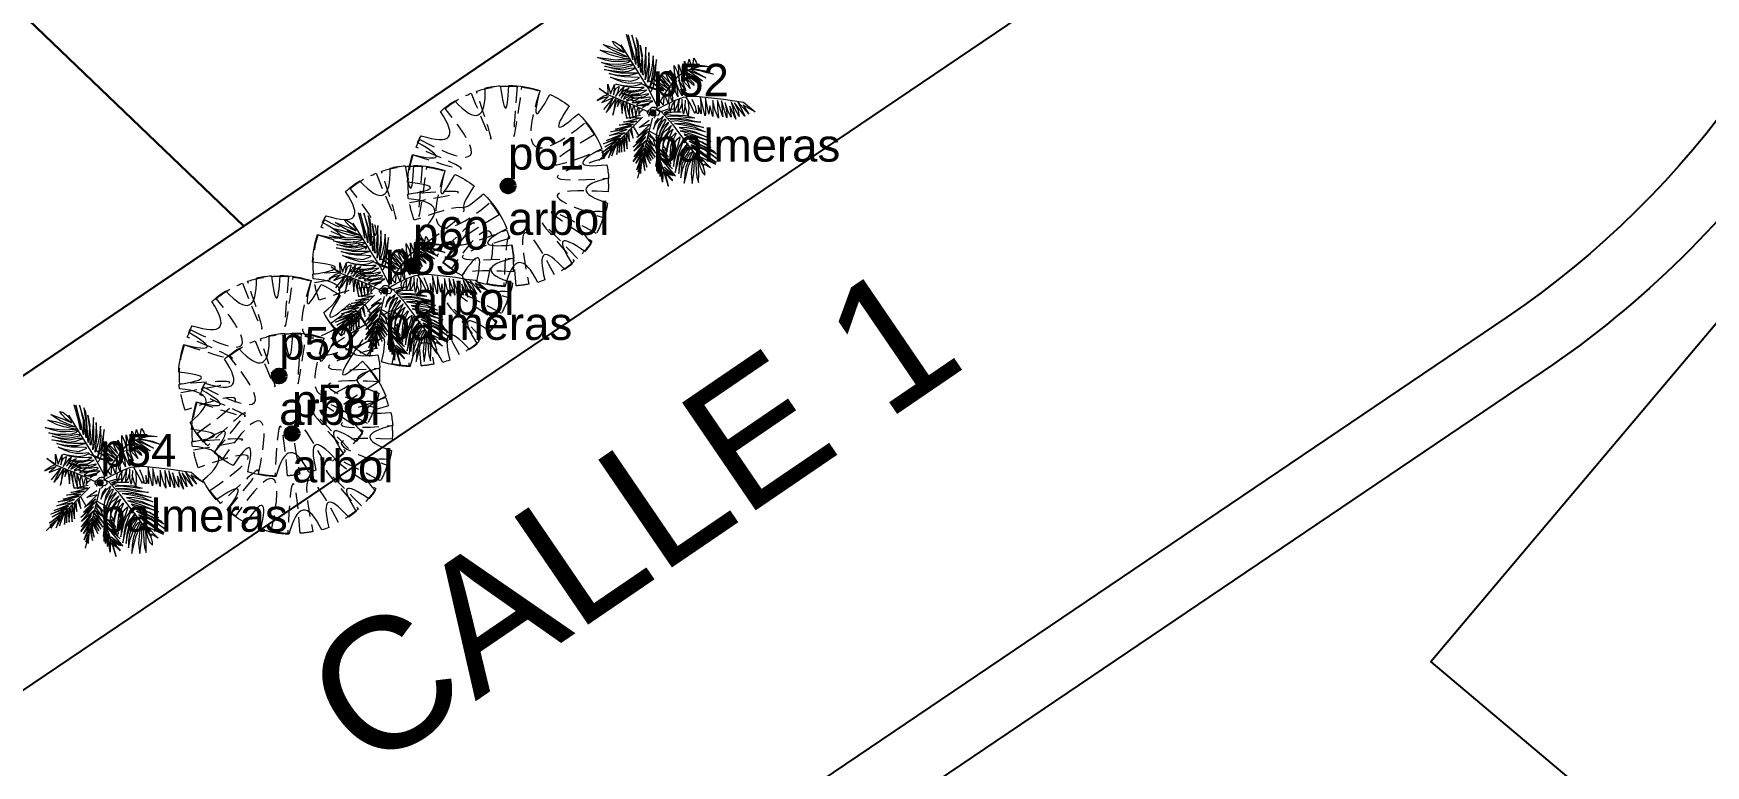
# Model space of a CAD drawing. Header units: metres. Extents: x 859577 to 860336, y 1645916 to 1646650.
# Drawn here: x 859921.91 to 859947.53, y 1645974.45 to 1645985.67 of the extents above; entities that cross this region are included whole.
import ezdxf

# ---------------------------------------------------------------- set-up
doc = ezdxf.new("R2010")
doc.units = ezdxf.units.M
doc.linetypes.add('DASHED', pattern=[0.75, 0.5, -0.25])
doc.layers.add('A-CALZADA', color=252, linetype='Continuous')
doc.layers.add('C-PROP-LINE', color=230, linetype='Continuous')
for name, color, linetype, lineweight in [('A-VIA', 30, 'Continuous', 30), ('arbol', 174, 'Continuous', 100), ('HATCH', 253, 'Continuous', 0), ('palmeras', 174, 'Continuous', 100), ('VEGETATION', 7, 'Continuous', 0), ('VIEW THIC 0.0', 7, 'Continuous', 0)]:
    doc.layers.add(name, color=color, linetype=linetype, lineweight=lineweight)
doc.styles.add('ARIAL', font='arial.ttf')
doc.styles.get("Standard").update_dxf_attribs({"font": 'arial.ttf'})

# ---------------------------------------------------------------- blocks, each defined once
blk = doc.blocks.new('06092026_CAMPO')
at = {"layer": 'arbol'}
for p in [(859929.183, 1645983.335, 42.853), (859927.727, 1645982.108, 42.708), (859925.677, 1645980.423, 40.3), (859925.874, 1645979.541, 38.773)]:
    blk.add_point(p, dxfattribs=at)
at = {"layer": 'palmeras'}
for p in [(859931.401, 1645984.458, 38.319), (859927.295, 1645981.726, 38.239), (859922.937, 1645978.785, 38.138)]:
    blk.add_point(p, dxfattribs=at)
at = {"layer": 'arbol'}
for s, p in [('p61', (859929.183, 1645983.585)), ('arbol', (859929.183, 1645982.585)), ('p60', (859927.727, 1645982.358)), ('arbol', (859927.727, 1645981.358)), ('p59', (859925.677, 1645980.673)), ('p58', (859925.874, 1645979.791)), ('arbol', (859925.677, 1645979.673)), ('arbol', (859925.874, 1645978.791))]:
    blk.add_text(s, height=0.5, dxfattribs=at).set_placement(p)
at = {"layer": 'palmeras'}
for s, p in [('p52', (859931.401, 1645984.708)), ('palmeras', (859931.401, 1645983.708)), ('p53', (859927.295, 1645981.976)), ('palmeras', (859927.295, 1645980.976)), ('p54', (859922.937, 1645979.035)), ('palmeras', (859922.937, 1645978.035))]:
    blk.add_text(s, height=0.5, dxfattribs=at).set_placement(p)
blk = doc.blocks.new('v8')
at = {"layer": 'VEGETATION', "extrusion": (-5.08599e-09, -1.37735e-08, 1)}
for p, q in [((18816.62, 35232.39, 0), (18816.584, 35232.522, 0)), ((18816.651, 35232.327, 0), (18816.598, 35232.519, 0)), ((18816.598, 35232.519, 0), (18816.624, 35232.412, 0)), ((18816.672, 35232.385, 0), (18816.63, 35232.518, 0)), ((18816.63, 35232.518, 0), (18816.662, 35232.386, 0)), ((18816.434, 35232.352, 0), (18816.359, 35232.39, 0)), ((18816.359, 35232.39, 0), (18816.425, 35232.377, 0)), ((18816.426, 35232.409, 0), (18816.385, 35232.438, 0)), ((18816.385, 35232.438, 0), (18816.455, 35232.413, 0)), ((18816.425, 35232.377, 0), (18816.49, 35232.359, 0)), ((18816.469, 35232.385, 0), (18816.426, 35232.409, 0)), ((18816.455, 35232.413, 0), (18816.507, 35232.392, 0)), ((18816.478, 35232.438, 0), (18816.463, 35232.465, 0)), ((18816.463, 35232.465, 0), (18816.487, 35232.457, 0)), ((18816.54, 35232.354, 0), (18816.469, 35232.385, 0)), ((18816.514, 35232.402, 0), (18816.478, 35232.438, 0)), ((18816.487, 35232.457, 0), (18816.531, 35232.425, 0)), ((18816.507, 35232.392, 0), (18816.562, 35232.368, 0)), ((18816.562, 35232.368, 0), (18816.514, 35232.402, 0)), ((18816.531, 35232.425, 0), (18816.567, 35232.374, 0)), ((18816.535, 35232.433, 0), (18816.77, 35232.055)), ((18816.638, 35232.306, 0), (18816.62, 35232.39, 0)), ((18816.624, 35232.412, 0), (18816.638, 35232.306, 0)), ((18816.662, 35232.386, 0), (18816.663, 35232.265, 0)), ((18816.684, 35232.46, 0), (18816.666, 35232.495, 0)), ((18816.666, 35232.495, 0), (18816.687, 35232.358, 0)), ((18816.679, 35232.295, 0), (18816.672, 35232.385, 0)), ((18816.695, 35232.329, 0), (18816.684, 35232.46, 0)), ((18816.724, 35232.289, 0), (18816.701, 35232.431, 0)), ((18816.701, 35232.431, 0), (18816.717, 35232.343, 0)), ((18816.749, 35232.413, 0), (18816.744, 35232.333, 0)), ((18816.752, 35232.263, 0), (18816.749, 35232.413, 0)), ((18816.773, 35232.369, 0), (18816.77, 35232.268, 0)), ((18816.78, 35232.248, 0), (18816.773, 35232.369, 0)), ((18816.405, 35232.304, 0), (18816.336, 35232.327, 0)), ((18816.336, 35232.327, 0), (18816.411, 35232.317, 0)), ((18816.426, 35232.263, 0), (18816.369, 35232.282, 0)), ((18816.369, 35232.282, 0), (18816.441, 35232.271, 0)), ((18816.481, 35232.201, 0), (18816.394, 35232.223, 0)), ((18816.394, 35232.223, 0), (18816.48, 35232.212, 0)), ((18816.477, 35232.228, 0), (18816.398, 35232.252, 0)), ((18816.398, 35232.252, 0), (18816.467, 35232.238, 0)), ((18816.469, 35232.29, 0), (18816.405, 35232.304, 0)), ((18816.411, 35232.317, 0), (18816.488, 35232.307, 0)), ((18816.482, 35232.249, 0), (18816.426, 35232.263, 0)), ((18816.495, 35232.334, 0), (18816.434, 35232.352, 0)), ((18816.441, 35232.271, 0), (18816.515, 35232.27, 0)), ((18816.467, 35232.238, 0), (18816.527, 35232.235, 0)), ((18816.514, 35232.291, 0), (18816.469, 35232.29, 0)), ((18816.545, 35232.219, 0), (18816.477, 35232.228, 0)), ((18816.535, 35232.253, 0), (18816.482, 35232.249, 0)), ((18816.488, 35232.307, 0), (18816.547, 35232.311, 0)), ((18816.49, 35232.359, 0), (18816.547, 35232.339, 0)), ((18816.563, 35232.318, 0), (18816.495, 35232.334, 0)), ((18816.567, 35232.293, 0), (18816.514, 35232.291, 0)), ((18816.515, 35232.27, 0), (18816.564, 35232.274, 0)), ((18816.527, 35232.235, 0), (18816.579, 35232.243, 0)), ((18816.6, 35232.264, 0), (18816.535, 35232.253, 0)), ((18816.59, 35232.332, 0), (18816.54, 35232.354, 0)), ((18816.611, 35232.232, 0), (18816.545, 35232.219, 0)), ((18816.547, 35232.339, 0), (18816.59, 35232.332, 0)), ((18816.547, 35232.311, 0), (18816.605, 35232.314, 0)), ((18816.605, 35232.314, 0), (18816.563, 35232.318, 0)), ((18816.564, 35232.274, 0), (18816.599, 35232.285, 0)), ((18816.618, 35232.3, 0), (18816.567, 35232.293, 0)), ((18816.579, 35232.243, 0), (18816.627, 35232.257, 0)), ((18816.599, 35232.285, 0), (18816.618, 35232.3, 0)), ((18816.599, 35232.21, 0), (18816.637, 35232.224, 0)), ((18816.642, 35232.268, 0), (18816.6, 35232.264, 0)), ((18816.664, 35232.234, 0), (18816.611, 35232.232, 0)), ((18816.627, 35232.257, 0), (18816.642, 35232.268, 0)), ((18816.637, 35232.224, 0), (18816.664, 35232.234, 0)), ((18816.663, 35232.265, 0), (18816.651, 35232.327, 0)), ((18816.686, 35232.238, 0), (18816.679, 35232.295, 0)), ((18816.687, 35232.358, 0), (18816.686, 35232.238, 0)), ((18816.702, 35232.23, 0), (18816.695, 35232.329, 0)), ((18816.705, 35232.198, 0), (18816.702, 35232.23, 0)), ((18816.707, 35232.239, 0), (18816.705, 35232.198, 0)), ((18816.717, 35232.343, 0), (18816.707, 35232.239, 0)), ((18816.721, 35232.185, 0), (18816.724, 35232.289, 0)), ((18816.737, 35232.253, 0), (18816.728, 35232.176, 0)), ((18816.744, 35232.333, 0), (18816.737, 35232.253, 0)), ((18816.747, 35232.178, 0), (18816.752, 35232.263, 0)), ((18816.77, 35232.268, 0), (18816.758, 35232.192, 0)), ((18816.767, 35232.153, 0), (18816.78, 35232.248, 0)), ((18816.802, 35232.257, 0), (18816.785, 35232.177, 0)), ((18816.8, 35232.141, 0), (18816.816, 35232.241, 0)), ((18816.81, 35232.339, 0), (18816.802, 35232.257, 0)), ((18816.816, 35232.241, 0), (18816.81, 35232.339, 0)), ((18816.825, 35232.231, 0), (18816.812, 35232.148, 0)), ((18816.84, 35232.31, 0), (18816.825, 35232.231, 0)), ((18816.828, 35232.17, 0), (18816.84, 35232.31, 0)), ((18816.992, 35232.203, 0), (18816.991, 35232.259, 0)), ((18816.991, 35232.259, 0), (18817.015, 35232.206, 0)), ((18817.03, 35232.204, 0), (18817.028, 35232.265, 0)), ((18817.028, 35232.265, 0), (18817.049, 35232.203, 0)), ((18817.068, 35232.143, 0), (18817.072, 35232.226, 0)), ((18817.072, 35232.226, 0), (18817.078, 35232.295, 0)), ((18817.078, 35232.295, 0), (18817.087, 35232.275, 0)), ((18817.083, 35232.211, 0), (18817.16, 35232.239, 0)), ((18817.087, 35232.275, 0), (18817.089, 35232.207, 0)), ((18817.1, 35232.183, 0), (18817.102, 35232.243, 0)), ((18817.102, 35232.243, 0), (18817.117, 35232.311, 0)), ((18817.117, 35232.311, 0), (18817.143, 35232.224, 0)), ((18817.223, 35232.209, 0), (18817.129, 35232.226, 0)), ((18817.129, 35232.226, 0), (18817.261, 35232.151, 0)), ((18817.143, 35232.224, 0), (18817.145, 35232.24, 0)), ((18817.145, 35232.24, 0), (18817.154, 35232.293, 0)), ((18817.154, 35232.293, 0), (18817.159, 35232.319, 0)), ((18817.154, 35232.231, 0), (18817.252, 35232.211, 0)), ((18817.159, 35232.319, 0), (18817.178, 35232.287, 0)), ((18817.16, 35232.239, 0), (18817.211, 35232.25, 0)), ((18817.178, 35232.287, 0), (18817.19, 35232.262, 0)), ((18817.19, 35232.262, 0), (18817.292, 35232.25, 0)), ((18817.211, 35232.25, 0), (18817.258, 35232.252, 0)), ((18817.258, 35232.252, 0), (18817.292, 35232.25, 0)), ((18816.427, 35232.014, 0), (18816.424, 35232.098)), ((18816.424, 35232.098), (18816.448, 35232.015, 0)), ((18816.507, 35232.168), (18816.436, 35232.19)), ((18816.436, 35232.19), (18816.496, 35232.179)), ((18816.503, 35232.132), (18816.447, 35232.158)), ((18816.447, 35232.158), (18816.494, 35232.145)), ((18816.448, 35232.015, 0), (18816.482, 35232.096)), ((18816.482, 35232.096), (18816.471, 35232.007, 0)), ((18816.48, 35232.212, 0), (18816.543, 35232.203, 0)), ((18816.531, 35232.192, 0), (18816.481, 35232.201, 0)), ((18816.545, 35232.083), (18816.493, 35232.099)), ((18816.493, 35232.099), (18816.558, 35232.087)), ((18816.494, 35232.145), (18816.55, 35232.132)), ((18816.496, 35232.179), (18816.56, 35232.172, 0)), ((18816.548, 35232.116), (18816.503, 35232.132)), ((18816.562, 35232.16, 0), (18816.507, 35232.168)), ((18816.58, 35232.191, 0), (18816.531, 35232.192, 0)), ((18816.543, 35232.203, 0), (18816.599, 35232.21, 0)), ((18816.597, 35232.074), (18816.545, 35232.083)), ((18816.599, 35232.104), (18816.548, 35232.116)), ((18816.55, 35232.132), (18816.62, 35232.123)), ((18816.558, 35232.087), (18816.628, 35232.08)), ((18816.56, 35232.172, 0), (18816.611, 35232.174, 0)), ((18816.619, 35232.159, 0), (18816.562, 35232.16, 0)), ((18816.638, 35232.191, 0), (18816.58, 35232.191, 0)), ((18816.658, 35232.106), (18816.599, 35232.104)), ((18816.611, 35232.174, 0), (18816.677, 35232.191, 0)), ((18816.682, 35232.155, 0), (18816.619, 35232.159, 0)), ((18816.62, 35232.123), (18816.668, 35232.139, 0)), ((18816.628, 35232.08), (18816.673, 35232.089)), ((18816.677, 35232.191, 0), (18816.638, 35232.191, 0)), ((18816.708, 35232.11, 0), (18816.658, 35232.106)), ((18816.668, 35232.139, 0), (18816.693, 35232.151, 0)), ((18816.673, 35232.089), (18816.713, 35232.105, 0)), ((18816.693, 35232.151, 0), (18816.682, 35232.155, 0)), ((18816.713, 35232.105, 0), (18816.708, 35232.11, 0)), ((18816.778, 35232.067), (18816.711, 35232.102)), ((18816.711, 35232.102), (18816.762, 35232.085)), ((18816.728, 35232.176, 0), (18816.721, 35232.185, 0)), ((18816.758, 35232.192, 0), (18816.744, 35232.135, 0)), ((18816.744, 35232.135, 0), (18816.747, 35232.178, 0)), ((18816.762, 35232.085), (18816.807, 35232.066)), ((18816.785, 35232.177, 0), (18816.765, 35232.116, 0)), ((18816.765, 35232.116, 0), (18816.767, 35232.153, 0)), ((18816.899, 35232.04, 0), (18816.775, 35232.127, 0)), ((18816.775, 35232.127, 0), (18816.918, 35232.046, 0)), ((18816.812, 35232.148, 0), (18816.783, 35232.068)), ((18816.783, 35232.068), (18816.8, 35232.141, 0)), ((18816.793, 35232.035), (18816.814, 35232.079, 0)), ((18816.918, 35232.046, 0), (18816.806, 35232.149, 0)), ((18816.806, 35232.149, 0), (18816.94, 35232.06, 0)), ((18816.814, 35232.079, 0), (18816.828, 35232.17, 0)), ((18816.94, 35232.06, 0), (18816.834, 35232.18, 0)), ((18816.834, 35232.18, 0), (18816.959, 35232.068, 0)), ((18816.885, 35232.16, 0), (18816.883, 35232.18, 0)), ((18816.883, 35232.18, 0), (18816.958, 35232.104, 0)), ((18816.959, 35232.068, 0), (18816.885, 35232.16, 0)), ((18816.905, 35232.008), (18816.968, 35232.097, 0)), ((18816.933, 35232.152, 0), (18816.916, 35232.203, 0)), ((18816.916, 35232.203, 0), (18816.973, 35232.129, 0)), ((18816.958, 35232.104, 0), (18816.933, 35232.152, 0)), ((18816.983, 35232.121, 0), (18816.956, 35232.218, 0)), ((18816.956, 35232.218, 0), (18817.01, 35232.119, 0)), ((18816.968, 35232.097, 0), (18817.022, 35232.164, 0)), ((18816.976, 35232.111, 0), (18816.97, 35232.107, 0)), ((18816.97, 35232.107, 0), (18816.974, 35232.024, 0)), ((18816.973, 35232.129, 0), (18816.983, 35232.121, 0)), ((18816.995, 35232.049, 0), (18816.976, 35232.111, 0)), ((18817.01, 35232.119, 0), (18816.992, 35232.203, 0)), ((18817.03, 35232.049, 0), (18817.001, 35232.124, 0)), ((18817.001, 35232.124, 0), (18817.015, 35232.05, 0)), ((18817.015, 35232.206, 0), (18817.036, 35232.129, 0)), ((18817.022, 35232.164, 0), (18817.083, 35232.211, 0)), ((18817.089, 35232.043, 0), (18817.026, 35232.136, 0)), ((18817.026, 35232.136, 0), (18817.052, 35232.055, 0)), ((18817.036, 35232.129, 0), (18817.03, 35232.204, 0)), ((18817.049, 35232.203, 0), (18817.062, 35232.139, 0)), ((18817.064, 35232.13, 0), (18817.053, 35232.137, 0)), ((18817.053, 35232.137, 0), (18817.089, 35232.043, 0)), ((18817.062, 35232.139, 0), (18817.068, 35232.143, 0)), ((18817.128, 35232.062, 0), (18817.064, 35232.13, 0)), ((18817.207, 35232.094, 0), (18817.072, 35232.192, 0)), ((18817.072, 35232.192, 0), (18817.154, 35232.108, 0)), ((18817.158, 35232.088, 0), (18817.076, 35232.157, 0)), ((18817.076, 35232.157, 0), (18817.106, 35232.112, 0)), ((18817.089, 35232.207, 0), (18817.095, 35232.174, 0)), ((18817.232, 35232.127, 0), (18817.09, 35232.202, 0)), ((18817.09, 35232.202, 0), (18817.207, 35232.094, 0)), ((18817.095, 35232.174, 0), (18817.1, 35232.183, 0)), ((18817.106, 35232.112, 0), (18817.128, 35232.062, 0)), ((18817.261, 35232.151, 0), (18817.111, 35232.218, 0)), ((18817.111, 35232.218, 0), (18817.232, 35232.127, 0)), ((18817.154, 35232.108, 0), (18817.158, 35232.088, 0)), ((18817.27, 35232.195, 0), (18817.223, 35232.209, 0)), ((18817.252, 35232.211, 0), (18817.322, 35232.183, 0)), ((18817.322, 35232.183, 0), (18817.27, 35232.195, 0)), ((18816.389, 35231.995, 0), (18816.334, 35231.958, 0)), ((18816.334, 35231.958, 0), (18816.379, 35231.978, 0)), ((18816.418, 35232.009, 0), (18816.35, 35232.061, 0)), ((18816.35, 35232.061, 0), (18816.427, 35232.014, 0)), ((18816.43, 35231.993, 0), (18816.372, 35231.942, 0)), ((18816.372, 35231.942, 0), (18816.471, 35231.983, 0)), ((18816.379, 35231.978, 0), (18816.43, 35231.993, 0)), ((18816.471, 35231.983, 0), (18816.388, 35231.881, 0)), ((18816.417, 35232.005, 0), (18816.389, 35231.995, 0)), ((18816.655, 35231.914, 0), (18816.418, 35232.009, 0)), ((18816.473, 35231.989, 0), (18816.429, 35231.894, 0)), ((18816.442, 35231.892, 0), (18816.492, 35231.972, 0)), ((18816.468, 35231.833, 0), (18816.494, 35231.939, 0)), ((18816.471, 35232.007, 0), (18816.483, 35232.044)), ((18816.483, 35232.044), (18816.494, 35232.065)), ((18816.492, 35231.972, 0), (18816.483, 35231.932, 0)), ((18816.49, 35231.993, 0), (18816.515, 35232.026, 0)), ((18816.506, 35232.024, 0), (18816.49, 35231.993, 0)), ((18816.494, 35232.065), (18816.52, 35232.078)), ((18816.494, 35231.939, 0), (18816.515, 35231.968, 0)), ((18816.52, 35232.078), (18816.506, 35232.024, 0)), ((18816.515, 35231.968, 0), (18816.506, 35231.908, 0)), ((18816.506, 35231.908, 0), (18816.531, 35231.965, 0)), ((18816.515, 35232.026, 0), (18816.549, 35232.064)), ((18816.52, 35231.997, 0), (18816.56, 35232.043)), ((18816.543, 35232.036), (18816.52, 35231.997, 0)), ((18816.531, 35231.965, 0), (18816.545, 35231.847, 0)), ((18816.606, 35232.031), (18816.533, 35232.054)), ((18816.533, 35232.054), (18816.6, 35232.041)), ((18816.564, 35232.024), (18816.534, 35231.978, 0)), ((18816.534, 35231.978, 0), (18816.579, 35232.02)), ((18816.562, 35232.077), (18816.543, 35232.036)), ((18816.605, 35232), (18816.547, 35232.019, 0)), ((18816.547, 35232.019, 0), (18816.619, 35232.004)), ((18816.549, 35232.064), (18816.562, 35232.077)), ((18816.551, 35231.934, 0), (18816.556, 35231.955, 0)), ((18816.556, 35231.955, 0), (18816.567, 35231.884, 0)), ((18816.557, 35231.971, 0), (18816.635, 35232.013)), ((18816.568, 35231.989, 0), (18816.557, 35231.971, 0)), ((18816.56, 35232.043), (18816.605, 35232.063)), ((18816.605, 35232.063), (18816.564, 35232.024)), ((18816.645, 35232.041), (18816.568, 35231.989, 0)), ((18816.574, 35231.888, 0), (18816.582, 35231.95, 0)), ((18816.579, 35232.02), (18816.604, 35232.032)), ((18816.582, 35231.95, 0), (18816.593, 35231.881, 0)), ((18816.618, 35231.988, 0), (18816.584, 35231.96, 0)), ((18816.584, 35231.96, 0), (18816.597, 35231.959, 0)), ((18816.652, 35232.068), (18816.597, 35232.074)), ((18816.597, 35231.959, 0), (18816.649, 35231.979, 0)), ((18816.6, 35232.041), (18816.656, 35232.043)), ((18816.604, 35232.032), (18816.645, 35232.041)), ((18816.666, 35231.996), (18816.605, 35232)), ((18816.651, 35232.029), (18816.606, 35232.031)), ((18816.713, 35231.977), (18816.611, 35231.985, 0)), ((18816.611, 35231.985, 0), (18816.682, 35231.979)), ((18816.661, 35231.952, 0), (18816.617, 35231.964, 0)), ((18816.617, 35231.964, 0), (18816.667, 35231.954, 0)), ((18816.688, 35232.018), (18816.618, 35231.988, 0)), ((18816.619, 35232.004), (18816.682, 35232.006)), ((18816.643, 35231.952, 0), (18816.631, 35231.942, 0)), ((18816.631, 35231.942, 0), (18816.646, 35231.941, 0)), ((18816.635, 35232.013), (18816.688, 35232.018)), ((18816.713, 35231.99), (18816.643, 35231.952, 0)), ((18816.646, 35231.941, 0), (18816.673, 35231.943, 0)), ((18816.649, 35231.979, 0), (18816.713, 35231.99)), ((18816.705, 35232.041), (18816.651, 35232.029)), ((18816.706, 35232.07), (18816.652, 35232.068)), ((18816.656, 35232.043), (18816.7, 35232.052)), ((18816.717, 35231.945, 0), (18816.661, 35231.952, 0)), ((18816.718, 35232.003), (18816.666, 35231.996)), ((18816.667, 35231.954, 0), (18816.712, 35231.957, 0)), ((18816.699, 35231.941, 0), (18816.67, 35231.921, 0)), ((18816.673, 35231.943, 0), (18816.757, 35231.967)), ((18816.682, 35232.006), (18816.725, 35232.031)), ((18816.682, 35231.979), (18816.73, 35231.99)), ((18816.757, 35231.967), (18816.699, 35231.941, 0)), ((18816.7, 35232.052), (18816.734, 35232.071)), ((18816.756, 35232.048), (18816.705, 35232.041)), ((18816.734, 35232.071), (18816.706, 35232.07)), ((18816.706, 35231.921, 0), (18816.783, 35231.939)), ((18816.712, 35231.957, 0), (18816.769, 35231.966)), ((18816.777, 35231.986), (18816.713, 35231.977)), ((18816.779, 35231.954), (18816.717, 35231.945, 0)), ((18816.767, 35232.015), (18816.718, 35232.003)), ((18816.783, 35231.939), (18816.72, 35231.896, 0)), ((18816.725, 35232.031), (18816.756, 35232.048)), ((18816.73, 35231.99), (18816.775, 35232.012)), ((18816.763, 35231.931, 0), (18816.807, 35231.954)), ((18816.775, 35232.012), (18816.767, 35232.015)), ((18816.769, 35231.966), (18816.787, 35231.977)), ((18816.77, 35232.055), (18816.838, 35231.926)), ((18816.789, 35231.983), (18816.777, 35231.986)), ((18816.874, 35232.038), (18816.778, 35232.067)), ((18816.807, 35231.954), (18816.779, 35231.954)), ((18816.787, 35231.977), (18816.789, 35231.983)), ((18816.807, 35232.066), (18816.899, 35232.04, 0)), ((18816.839, 35231.894, 0), (18816.905, 35232.008)), ((18816.897, 35231.922), (18816.875, 35231.953)), ((18816.9, 35231.95), (18816.897, 35231.922)), ((18816.904, 35232.003), (18816.9, 35231.95)), ((18816.938, 35231.935), (18816.904, 35232.019)), ((18816.904, 35232.019), (18816.904, 35232.003)), ((18816.905, 35231.917), (18816.994, 35231.959)), ((18816.947, 35232.004), (18816.938, 35231.935)), ((18816.946, 35232.074, 0), (18816.943, 35232.064, 0)), ((18816.943, 35232.064, 0), (18816.947, 35232.004)), ((18816.956, 35232.041, 0), (18816.946, 35232.074, 0)), ((18816.965, 35231.974), (18816.956, 35232.041, 0)), ((18816.976, 35231.955), (18816.965, 35231.974)), ((18816.995, 35231.953), (18816.973, 35231.925)), ((18816.974, 35232.024, 0), (18816.976, 35231.955)), ((18816.992, 35231.919), (18816.995, 35231.953)), ((18816.994, 35231.959), (18817.069, 35231.987, 0)), ((18817.022, 35231.99, 0), (18816.995, 35232.049, 0)), ((18817.015, 35232.05, 0), (18817.022, 35231.99, 0)), ((18817.03, 35231.97), (18817.018, 35231.925)), ((18817.028, 35231.903), (18817.035, 35231.97)), ((18817.059, 35231.999, 0), (18817.03, 35232.049, 0)), ((18817.035, 35231.97), (18817.03, 35231.97)), ((18817.052, 35232.055, 0), (18817.059, 35231.999, 0)), ((18817.061, 35231.894), (18817.059, 35231.971)), ((18817.069, 35231.987, 0), (18817.105, 35231.992, 0)), ((18817.083, 35231.961), (18817.081, 35231.906)), ((18817.129, 35231.926), (18817.093, 35231.986, 0)), ((18817.105, 35231.992, 0), (18817.178, 35231.997, 0)), ((18817.107, 35231.96, 0), (18817.115, 35231.895)), ((18817.171, 35231.904), (18817.144, 35231.966, 0)), ((18817.178, 35231.997, 0), (18817.411, 35231.971, 0)), ((18817.254, 35231.829), (18817.216, 35231.984, 0)), ((18817.216, 35231.984, 0), (18817.22, 35231.845)), ((18817.287, 35231.843), (18817.257, 35231.978, 0)), ((18817.257, 35231.978, 0), (18817.257, 35231.846)), ((18817.341, 35231.873, 0), (18817.319, 35231.959, 0)), ((18817.319, 35231.959, 0), (18817.319, 35231.823)), ((18817.405, 35231.819), (18817.359, 35231.959, 0)), ((18817.359, 35231.959, 0), (18817.361, 35231.899, 0)), ((18817.441, 35231.811), (18817.393, 35231.956, 0)), ((18817.393, 35231.956, 0), (18817.4, 35231.876, 0)), ((18817.411, 35231.971, 0), (18817.504, 35231.956, 0)), ((18817.451, 35231.865, 0), (18817.425, 35231.939, 0)), ((18817.425, 35231.939, 0), (18817.44, 35231.851, 0)), ((18817.546, 35231.821, 0), (18817.477, 35231.948, 0)), ((18817.477, 35231.948, 0), (18817.517, 35231.8)), ((18817.504, 35231.956, 0), (18817.582, 35231.945, 0)), ((18817.594, 35231.826, 0), (18817.506, 35231.939, 0)), ((18817.506, 35231.939, 0), (18817.536, 35231.874, 0)), ((18817.628, 35231.842, 0), (18817.534, 35231.947, 0)), ((18817.534, 35231.947, 0), (18817.594, 35231.826, 0)), ((18817.582, 35231.945, 0), (18817.683, 35231.861, 0)), ((18816.346, 35231.445, 0), (18816.719, 35231.817, 0)), ((18816.429, 35231.894, 0), (18816.411, 35231.857, 0)), ((18816.411, 35231.857, 0), (18816.442, 35231.892, 0)), ((18816.483, 35231.932, 0), (18816.47, 35231.842, 0)), ((18816.545, 35231.847, 0), (18816.551, 35231.934, 0)), ((18816.557, 35231.773, 0), (18816.702, 35231.81, 0)), ((18816.567, 35231.884, 0), (18816.583, 35231.815, 0)), ((18816.583, 35231.815, 0), (18816.574, 35231.888, 0)), ((18816.581, 35231.808, 0), (18816.704, 35231.834, 0)), ((18816.702, 35231.81, 0), (18816.581, 35231.808, 0)), ((18816.593, 35231.881, 0), (18816.615, 35231.803, 0)), ((18816.61, 35231.862, 0), (18816.611, 35231.929, 0)), ((18816.615, 35231.803, 0), (18816.61, 35231.862, 0)), ((18816.611, 35231.929, 0), (18816.626, 35231.869, 0)), ((18816.626, 35231.869, 0), (18816.639, 35231.814, 0)), ((18816.635, 35231.875, 0), (18816.645, 35231.917, 0)), ((18816.639, 35231.814, 0), (18816.635, 35231.875, 0)), ((18816.645, 35231.917, 0), (18816.654, 35231.881, 0)), ((18816.654, 35231.881, 0), (18816.663, 35231.817, 0)), ((18816.779, 35231.856, 0), (18816.655, 35231.914, 0)), ((18816.663, 35231.817, 0), (18816.672, 35231.864, 0)), ((18816.67, 35231.921, 0), (18816.686, 35231.916, 0)), ((18816.672, 35231.864, 0), (18816.681, 35231.892, 0)), ((18816.675, 35231.915, 0), (18816.719, 35231.918, 0)), ((18816.732, 35231.909, 0), (18816.675, 35231.915, 0)), ((18816.681, 35231.892, 0), (18816.687, 35231.895, 0)), ((18816.681, 35231.295, 0), (18816.806, 35231.808, 0)), ((18816.686, 35231.916, 0), (18816.706, 35231.921, 0)), ((18816.687, 35231.895, 0), (18816.69, 35231.885, 0)), ((18816.69, 35231.885, 0), (18816.688, 35231.839, 0)), ((18816.688, 35231.839, 0), (18816.703, 35231.865, 0)), ((18816.703, 35231.865, 0), (18816.721, 35231.878, 0)), ((18816.719, 35231.918, 0), (18816.763, 35231.931, 0)), ((18816.777, 35231.922, 0), (18816.732, 35231.909, 0)), ((18816.766, 35231.859, 0), (18816.765, 35231.856, 0)), ((18816.81, 35231.848, 0), (18816.806, 35231.85, 0)), ((18816.824, 35231.897, 0), (18816.82, 35231.897, 0)), ((18816.855, 35231.808, 0), (18816.827, 35231.77, 0)), ((18816.855, 35231.833, 0), (18816.834, 35231.83, 0)), ((18816.839, 35231.894, 0), (18816.839, 35231.894, 0)), ((18816.849, 35231.874, 0), (18816.842, 35231.875, 0)), ((18816.843, 35231.882, 0), (18816.905, 35231.917)), ((18816.843, 35231.882, 0), (18816.848, 35231.881, 0)), ((18816.848, 35231.881, 0), (18816.859, 35231.875, 0)), ((18816.886, 35231.799, 0), (18816.855, 35231.744, 0)), ((18816.859, 35231.875, 0), (18816.881, 35231.863, 0)), ((18816.859, 35231.792, 0), (18816.896, 35231.825, 0)), ((18816.978, 35231.755, 0), (18816.881, 35231.863, 0)), ((18816.885, 35231.868, 0), (18816.933, 35231.884)), ((18816.896, 35231.825, 0), (18816.886, 35231.799, 0)), ((18816.894, 35231.785, 0), (18816.91, 35231.799, 0)), ((18816.953, 35231.875), (18816.904, 35231.853, 0)), ((18816.904, 35231.853, 0), (18816.953, 35231.86, 0)), ((18816.949, 35231.854, 0), (18816.909, 35231.839, 0)), ((18816.909, 35231.839, 0), (18816.962, 35231.835, 0)), ((18816.91, 35231.799, 0), (18816.916, 35231.798, 0)), ((18816.916, 35231.798, 0), (18816.915, 35231.785, 0)), ((18816.933, 35231.884), (18816.989, 35231.888)), ((18816.965, 35231.825, 0), (18816.934, 35231.819, 0)), ((18816.943, 35231.805, 0), (18817.015, 35231.809, 0)), ((18816.948, 35231.905), (18816.953, 35231.936)), ((18816.955, 35231.866, 0), (18816.948, 35231.905)), ((18816.987, 35231.858), (18816.949, 35231.854, 0)), ((18816.989, 35231.888), (18816.953, 35231.875)), ((18816.953, 35231.86, 0), (18817.009, 35231.861)), ((18816.973, 35231.925), (18816.955, 35231.866, 0)), ((18816.97, 35231.799, 0), (18816.955, 35231.794, 0)), ((18816.962, 35231.835, 0), (18817.032, 35231.833, 0)), ((18817.008, 35231.824, 0), (18816.965, 35231.825, 0)), ((18816.989, 35231.799, 0), (18816.97, 35231.799, 0)), ((18817.051, 35231.861), (18816.987, 35231.858)), ((18817.015, 35231.798, 0), (18816.989, 35231.799, 0)), ((18817.018, 35231.925), (18816.992, 35231.866)), ((18816.992, 35231.866), (18816.992, 35231.919)), ((18817.088, 35231.814, 0), (18817.008, 35231.824, 0)), ((18817.009, 35231.861), (18817.051, 35231.861)), ((18817.015, 35231.809, 0), (18817.085, 35231.801, 0)), ((18817.061, 35231.792, 0), (18817.015, 35231.798, 0)), ((18817.024, 35231.859), (18817.028, 35231.903)), ((18817.042, 35231.891), (18817.024, 35231.859)), ((18817.032, 35231.833, 0), (18817.088, 35231.83)), ((18817.055, 35231.929), (18817.042, 35231.891)), ((18817.07, 35231.842), (18817.061, 35231.894)), ((18817.081, 35231.906), (18817.07, 35231.842)), ((18817.095, 35231.871), (18817.081, 35231.919)), ((18817.085, 35231.801, 0), (18817.149, 35231.785, 0)), ((18817.088, 35231.83), (18817.166, 35231.81)), ((18817.143, 35231.807), (18817.088, 35231.814, 0)), ((18817.111, 35231.823), (18817.095, 35231.871)), ((18817.115, 35231.895), (18817.111, 35231.823)), ((18817.168, 35231.848), (18817.129, 35231.926)), ((18817.166, 35231.81), (18817.143, 35231.807)), ((18817.178, 35231.877), (18817.168, 35231.848)), ((18817.186, 35231.848), (18817.171, 35231.904)), ((18817.198, 35231.849), (18817.186, 35231.848)), ((18817.22, 35231.845), (18817.196, 35231.917)), ((18817.196, 35231.917), (18817.198, 35231.849)), ((18817.257, 35231.846), (18817.254, 35231.829)), ((18817.295, 35231.914, 0), (18817.287, 35231.843)), ((18817.319, 35231.823), (18817.295, 35231.914, 0)), ((18817.368, 35231.809), (18817.341, 35231.873, 0)), ((18817.361, 35231.899, 0), (18817.368, 35231.809)), ((18817.4, 35231.876, 0), (18817.405, 35231.819)), ((18817.44, 35231.851, 0), (18817.441, 35231.811)), ((18817.478, 35231.817), (18817.451, 35231.865, 0)), ((18817.517, 35231.8), (18817.466, 35231.911, 0)), ((18817.466, 35231.911, 0), (18817.478, 35231.817)), ((18817.536, 35231.874, 0), (18817.546, 35231.821, 0)), ((18817.683, 35231.861, 0), (18817.58, 35231.92, 0)), ((18817.58, 35231.92, 0), (18817.628, 35231.842, 0)), ((18816.386, 35231.588, 0), (18816.536, 35231.656, 0)), ((18816.413, 35231.618, 0), (18816.573, 35231.683, 0)), ((18816.536, 35231.656, 0), (18816.413, 35231.618, 0)), ((18816.437, 35231.659, 0), (18816.588, 35231.712, 0)), ((18816.573, 35231.683, 0), (18816.437, 35231.659, 0)), ((18816.449, 35231.691, 0), (18816.627, 35231.74, 0)), ((18816.588, 35231.712, 0), (18816.449, 35231.691, 0)), ((18816.49, 35231.715, 0), (18816.642, 35231.757, 0)), ((18816.627, 35231.74, 0), (18816.49, 35231.715, 0)), ((18816.52, 35231.748, 0), (18816.671, 35231.783, 0)), ((18816.642, 35231.757, 0), (18816.52, 35231.748, 0)), ((18816.671, 35231.783, 0), (18816.557, 35231.773, 0)), ((18816.566, 35231.522, 0), (18816.567, 35231.661, 0)), ((18816.567, 35231.661, 0), (18816.588, 35231.547, 0)), ((18816.588, 35231.547, 0), (18816.587, 35231.68, 0)), ((18816.587, 35231.68, 0), (18816.608, 35231.609, 0)), ((18816.602, 35231.702, 0), (18816.613, 35231.712, 0)), ((18816.608, 35231.609, 0), (18816.602, 35231.702, 0)), ((18816.613, 35231.712, 0), (18816.641, 35231.636, 0)), ((18816.626, 35231.725, 0), (18816.639, 35231.737, 0)), ((18816.641, 35231.636, 0), (18816.626, 35231.725, 0)), ((18816.639, 35231.737, 0), (18816.685, 35231.659, 0)), ((18816.641, 35231.559, 0), (18816.768, 35231.693, 0)), ((18816.663, 35231.601, 0), (18816.77, 35231.716, 0)), ((18816.768, 35231.693, 0), (18816.663, 35231.601, 0)), ((18816.672, 35231.644, 0), (18816.782, 35231.753, 0)), ((18816.77, 35231.716, 0), (18816.672, 35231.644, 0)), ((18816.692, 35231.728, 0), (18816.778, 35231.79, 0)), ((18816.782, 35231.753, 0), (18816.692, 35231.728, 0)), ((18816.766, 35231.648, 0), (18816.77, 35231.663, 0)), ((18816.77, 35231.663, 0), (18816.833, 35231.613, 0)), ((18816.774, 35231.68, 0), (18816.779, 35231.697, 0)), ((18816.833, 35231.613, 0), (18816.774, 35231.68, 0)), ((18816.779, 35231.697, 0), (18816.859, 35231.655, 0)), ((18816.827, 35231.77, 0), (18816.813, 35231.715, 0)), ((18816.813, 35231.715, 0), (18816.831, 35231.756, 0)), ((18816.831, 35231.756, 0), (18816.859, 35231.792, 0)), ((18816.838, 35231.644, 0), (18816.846, 35231.694, 0)), ((18816.842, 35231.689, 0), (18816.838, 35231.644, 0)), ((18816.855, 35231.744, 0), (18816.842, 35231.689, 0)), ((18816.846, 35231.694, 0), (18816.865, 35231.735, 0)), ((18816.884, 35231.728, 0), (18816.855, 35231.631, 0)), ((18816.855, 35231.631, 0), (18816.875, 35231.699, 0)), ((18816.865, 35231.735, 0), (18816.894, 35231.785, 0)), ((18816.885, 35231.679, 0), (18816.867, 35231.619, 0)), ((18816.875, 35231.699, 0), (18816.903, 35231.74, 0)), ((18816.876, 35231.631, 0), (18816.9, 35231.689, 0)), ((18816.915, 35231.785, 0), (18816.884, 35231.728, 0)), ((18816.91, 35231.724, 0), (18816.885, 35231.679, 0)), ((18816.911, 35231.653, 0), (18816.896, 35231.61, 0)), ((18816.9, 35231.689, 0), (18816.939, 35231.721, 0)), ((18816.903, 35231.74, 0), (18816.939, 35231.775, 0)), ((18816.903, 35231.601, 0), (18816.925, 35231.652, 0)), ((18816.939, 35231.766, 0), (18816.91, 35231.724, 0)), ((18816.941, 35231.698, 0), (18816.911, 35231.653, 0)), ((18816.925, 35231.652, 0), (18816.95, 35231.69, 0)), ((18816.939, 35231.775, 0), (18816.939, 35231.766, 0)), ((18816.939, 35231.721, 0), (18816.966, 35231.744, 0)), ((18816.966, 35231.744, 0), (18816.941, 35231.698, 0)), ((18816.968, 35231.689, 0), (18816.948, 35231.639, 0)), ((18816.95, 35231.69, 0), (18816.98, 35231.715, 0)), ((18816.95, 35231.613, 0), (18816.974, 35231.651, 0)), ((18816.967, 35231.783, 0), (18817.015, 35231.787, 0)), ((18816.98, 35231.715, 0), (18816.968, 35231.689, 0)), ((18816.974, 35231.651, 0), (18817.004, 35231.683, 0)), ((18817.247, 35231.4, 0), (18816.978, 35231.755, 0)), ((18817.007, 35231.677, 0), (18816.985, 35231.632, 0)), ((18817.079, 35231.76, 0), (18816.994, 35231.762, 0)), ((18816.994, 35231.762, 0), (18817.068, 35231.751, 0)), ((18817.004, 35231.683, 0), (18817.007, 35231.677, 0)), ((18817.015, 35231.787, 0), (18817.106, 35231.768, 0)), ((18817.097, 35231.725, 0), (18817.032, 35231.729, 0)), ((18817.032, 35231.729, 0), (18817.068, 35231.717, 0)), ((18817.101, 35231.694, 0), (18817.042, 35231.701, 0)), ((18817.042, 35231.701, 0), (18817.084, 35231.689, 0)), ((18817.112, 35231.781, 0), (18817.061, 35231.792, 0)), ((18817.068, 35231.751, 0), (18817.167, 35231.732, 0)), ((18817.068, 35231.717, 0), (18817.161, 35231.695, 0)), ((18817.15, 35231.653, 0), (18817.075, 35231.672, 0)), ((18817.075, 35231.672, 0), (18817.082, 35231.662, 0)), ((18817.161, 35231.743, 0), (18817.079, 35231.76, 0)), ((18817.082, 35231.662, 0), (18817.179, 35231.628, 0)), ((18817.084, 35231.689, 0), (18817.165, 35231.664, 0)), ((18817.177, 35231.712, 0), (18817.097, 35231.725, 0)), ((18817.176, 35231.679, 0), (18817.101, 35231.694, 0)), ((18817.106, 35231.768, 0), (18817.241, 35231.729, 0)), ((18817.185, 35231.774, 0), (18817.112, 35231.781, 0)), ((18817.149, 35231.785, 0), (18817.219, 35231.773)), ((18817.228, 35231.631, 0), (18817.15, 35231.653, 0)), ((18817.241, 35231.729, 0), (18817.161, 35231.743, 0)), ((18817.161, 35231.695, 0), (18817.272, 35231.646, 0)), ((18817.165, 35231.664, 0), (18817.304, 35231.608, 0)), ((18817.167, 35231.732, 0), (18817.256, 35231.691, 0)), ((18817.272, 35231.646, 0), (18817.176, 35231.679, 0)), ((18817.256, 35231.691, 0), (18817.177, 35231.712, 0)), ((18817.219, 35231.773), (18817.185, 35231.774, 0)), ((18816.374, 35231.511, 0), (18816.496, 35231.61, 0)), ((18816.462, 35231.57, 0), (18816.374, 35231.511, 0)), ((18816.377, 35231.49, 0), (18816.426, 35231.532, 0)), ((18816.525, 35231.637, 0), (18816.386, 35231.588, 0)), ((18816.386, 35231.467, 0), (18816.462, 35231.567, 0)), ((18816.426, 35231.532, 0), (18816.386, 35231.467, 0)), ((18816.398, 35231.563, 0), (18816.525, 35231.637, 0)), ((18816.496, 35231.61, 0), (18816.398, 35231.563, 0)), ((18816.43, 35231.47, 0), (18816.487, 35231.584, 0)), ((18816.462, 35231.567, 0), (18816.43, 35231.47, 0)), ((18816.458, 35231.486, 0), (18816.506, 35231.606, 0)), ((18816.487, 35231.584, 0), (18816.458, 35231.486, 0)), ((18816.501, 35231.498, 0), (18816.519, 35231.628, 0)), ((18816.506, 35231.606, 0), (18816.501, 35231.498, 0)), ((18816.519, 35231.628, 0), (18816.52, 35231.514, 0)), ((18816.52, 35231.514, 0), (18816.53, 35231.634, 0)), ((18816.53, 35231.634, 0), (18816.542, 35231.518, 0)), ((18816.542, 35231.518, 0), (18816.548, 35231.644, 0)), ((18816.548, 35231.644, 0), (18816.566, 35231.522, 0)), ((18816.749, 35231.649, 0), (18816.641, 35231.559, 0)), ((18816.641, 35231.438, 0), (18816.733, 35231.574, 0)), ((18816.734, 35231.553, 0), (18816.641, 35231.438, 0)), ((18816.647, 35231.525, 0), (18816.749, 35231.649, 0)), ((18816.751, 35231.616, 0), (18816.647, 35231.525, 0)), ((18816.648, 35231.478, 0), (18816.751, 35231.616, 0)), ((18816.733, 35231.574, 0), (18816.648, 35231.478, 0)), ((18816.664, 35231.423, 0), (18816.734, 35231.553, 0)), ((18816.723, 35231.514, 0), (18816.664, 35231.423, 0)), ((18816.671, 35231.367, 0), (18816.723, 35231.514, 0)), ((18816.786, 35231.421, 0), (18816.734, 35231.542, 0)), ((18816.734, 35231.542, 0), (18816.794, 35231.445, 0)), ((18816.756, 35231.389, 0), (18816.734, 35231.516, 0)), ((18816.734, 35231.516, 0), (18816.786, 35231.421, 0)), ((18816.794, 35231.445, 0), (18816.739, 35231.552, 0)), ((18816.739, 35231.552, 0), (18816.811, 35231.46, 0)), ((18816.811, 35231.46, 0), (18816.75, 35231.57, 0)), ((18816.75, 35231.57, 0), (18816.829, 35231.476, 0)), ((18816.829, 35231.476, 0), (18816.757, 35231.595, 0)), ((18816.757, 35231.595, 0), (18816.834, 35231.509, 0)), ((18816.834, 35231.509, 0), (18816.764, 35231.621, 0)), ((18816.764, 35231.621, 0), (18816.82, 35231.572, 0)), ((18816.82, 35231.572, 0), (18816.766, 35231.648, 0)), ((18816.903, 35231.355, 0), (18816.813, 35231.624, 0)), ((18816.903, 35231.477, 0), (18816.855, 35231.521, 0)), ((18816.855, 35231.521, 0), (18816.87, 35231.513, 0)), ((18816.864, 35231.559, 0), (18816.876, 35231.631, 0)), ((18816.867, 35231.619, 0), (18816.864, 35231.559, 0)), ((18816.946, 35231.448, 0), (18816.868, 35231.544, 0)), ((18816.868, 35231.544, 0), (18816.942, 35231.474, 0)), ((18816.87, 35231.513, 0), (18816.946, 35231.448, 0)), ((18816.896, 35231.61, 0), (18816.892, 35231.534, 0)), ((18816.892, 35231.534, 0), (18816.903, 35231.601, 0)), ((18816.942, 35231.474, 0), (18816.892, 35231.544, 0)), ((18816.892, 35231.544, 0), (18816.932, 35231.527, 0)), ((18816.932, 35231.527, 0), (18816.899, 35231.572, 0)), ((18816.92, 35231.48, 0), (18816.932, 35231.545, 0)), ((18816.923, 35231.534, 0), (18816.92, 35231.48, 0)), ((18816.933, 35231.586, 0), (18816.923, 35231.534, 0)), ((18816.932, 35231.545, 0), (18816.95, 35231.613, 0)), ((18816.948, 35231.639, 0), (18816.933, 35231.586, 0)), ((18816.956, 35231.525, 0), (18816.954, 35231.477, 0)), ((18816.962, 35231.577, 0), (18816.956, 35231.525, 0)), ((18816.985, 35231.632, 0), (18816.962, 35231.577, 0)), ((18816.963, 35231.464, 0), (18816.971, 35231.521, 0)), ((18816.971, 35231.521, 0), (18816.988, 35231.59, 0)), ((18816.988, 35231.59, 0), (18817.019, 35231.63, 0)), ((18817.001, 35231.523, 0), (18816.989, 35231.468, 0)), ((18816.996, 35231.454, 0), (18817.012, 35231.516, 0)), ((18817.021, 35231.576, 0), (18817.001, 35231.523, 0)), ((18817.012, 35231.516, 0), (18817.032, 35231.563, 0)), ((18817.019, 35231.63, 0), (18817.039, 35231.648, 0)), ((18817.037, 35231.528, 0), (18817.02, 35231.483, 0)), ((18817.04, 35231.637, 0), (18817.021, 35231.576, 0)), ((18817.032, 35231.563, 0), (18817.071, 35231.619, 0)), ((18817.034, 35231.49, 0), (18817.062, 35231.54, 0)), ((18817.057, 35231.582, 0), (18817.037, 35231.528, 0)), ((18817.039, 35231.648, 0), (18817.04, 35231.637, 0)), ((18817.086, 35231.543, 0), (18817.05, 35231.486, 0)), ((18817.071, 35231.619, 0), (18817.057, 35231.582, 0)), ((18817.059, 35231.464, 0), (18817.085, 35231.51, 0)), ((18817.062, 35231.54, 0), (18817.088, 35231.57, 0)), ((18817.112, 35231.521, 0), (18817.079, 35231.465, 0)), ((18817.085, 35231.51, 0), (18817.116, 35231.549, 0)), ((18817.106, 35231.592, 0), (18817.086, 35231.543, 0)), ((18817.126, 35231.63, 0), (18817.088, 35231.643, 0)), ((18817.088, 35231.643, 0), (18817.117, 35231.629, 0)), ((18817.088, 35231.57, 0), (18817.106, 35231.592, 0)), ((18817.109, 35231.484, 0), (18817.131, 35231.512, 0)), ((18817.13, 35231.559, 0), (18817.112, 35231.521, 0)), ((18817.116, 35231.549, 0), (18817.13, 35231.559, 0)), ((18817.117, 35231.629, 0), (18817.206, 35231.586, 0)), ((18817.231, 35231.569, 0), (18817.118, 35231.611, 0)), ((18817.118, 35231.611, 0), (18817.169, 35231.584, 0)), ((18817.228, 35231.602, 0), (18817.126, 35231.63, 0)), ((18817.152, 35231.525, 0), (18817.127, 35231.481, 0)), ((18817.131, 35231.512, 0), (18817.152, 35231.525, 0)), ((18817.248, 35231.536, 0), (18817.136, 35231.58, 0)), ((18817.136, 35231.58, 0), (18817.189, 35231.546, 0)), ((18817.137, 35231.455, 0), (18817.16, 35231.508, 0)), ((18817.16, 35231.508, 0), (18817.149, 35231.467, 0)), ((18817.259, 35231.491, 0), (18817.165, 35231.542, 0)), ((18817.165, 35231.542, 0), (18817.237, 35231.495, 0)), ((18817.169, 35231.584, 0), (18817.251, 35231.545, 0)), ((18817.179, 35231.628, 0), (18817.304, 35231.556, 0)), ((18817.189, 35231.546, 0), (18817.35, 35231.428, 0)), ((18817.206, 35231.586, 0), (18817.325, 35231.529, 0)), ((18817.304, 35231.608, 0), (18817.228, 35231.631, 0)), ((18817.304, 35231.556, 0), (18817.228, 35231.602, 0)), ((18817.351, 35231.5, 0), (18817.231, 35231.569, 0)), ((18817.36, 35231.459, 0), (18817.248, 35231.536, 0)), ((18817.251, 35231.545, 0), (18817.36, 35231.459, 0)), ((18817.325, 35231.529, 0), (18817.351, 35231.5, 0)), ((18816.715, 35231.463, 0), (18816.671, 35231.367, 0)), ((18816.684, 35231.35, 0), (18816.704, 35231.411, 0)), ((18816.704, 35231.335, 0), (18816.717, 35231.46, 0)), ((18816.704, 35231.411, 0), (18816.704, 35231.335, 0)), ((18816.717, 35231.46, 0), (18816.74, 35231.361, 0)), ((18816.74, 35231.361, 0), (18816.729, 35231.488, 0)), ((18816.729, 35231.488, 0), (18816.756, 35231.389, 0)), ((18816.839, 35231.449, 0), (18816.831, 35231.395, 0)), ((18816.848, 35231.479, 0), (18816.839, 35231.449, 0)), ((18816.845, 35231.401, 0), (18816.848, 35231.479, 0)), ((18816.847, 35231.395, 0), (18816.845, 35231.401, 0)), ((18816.853, 35231.335, 0), (18816.847, 35231.395, 0)), ((18816.863, 35231.454, 0), (18816.853, 35231.335, 0)), ((18816.87, 35231.311, 0), (18816.863, 35231.454, 0)), ((18816.875, 35231.466, 0), (18816.879, 35231.468, 0)), ((18816.976, 35231.376, 0), (18816.875, 35231.466, 0)), ((18817.001, 35231.316, 0), (18816.875, 35231.466, 0)), ((18816.882, 35231.404, 0), (18816.875, 35231.421, 0)), ((18816.875, 35231.421, 0), (18816.876, 35231.34, 0)), ((18816.879, 35231.468, 0), (18816.961, 35231.399, 0)), ((18816.886, 35231.299, 0), (18816.882, 35231.404, 0)), ((18816.896, 35231.38, 0), (18816.892, 35231.262, 0)), ((18816.901, 35231.363, 0), (18816.899, 35231.373, 0)), ((18816.899, 35231.373, 0), (18816.968, 35231.322, 0)), ((18816.901, 35231.392, 0), (18816.981, 35231.316, 0)), ((18816.901, 35231.392, 0), (18817.001, 35231.316, 0)), ((18816.947, 35231.431, 0), (18816.903, 35231.477, 0)), ((18816.961, 35231.399, 0), (18816.911, 35231.458, 0)), ((18816.911, 35231.458, 0), (18816.947, 35231.431, 0)), ((18816.954, 35231.477, 0), (18816.959, 35231.416, 0)), ((18816.959, 35231.416, 0), (18816.963, 35231.464, 0)), ((18816.989, 35231.468, 0), (18816.984, 35231.394, 0)), ((18816.984, 35231.394, 0), (18816.996, 35231.454, 0)), ((18817.011, 35231.433, 0), (18817, 35231.343, 0)), ((18817, 35231.343, 0), (18817.021, 35231.427, 0)), ((18817.02, 35231.483, 0), (18817.011, 35231.433, 0)), ((18817.021, 35231.427, 0), (18817.034, 35231.49, 0)), ((18817.034, 35231.419, 0), (18817.029, 35231.336, 0)), ((18817.029, 35231.336, 0), (18817.041, 35231.406, 0)), ((18817.05, 35231.486, 0), (18817.034, 35231.419, 0)), ((18817.041, 35231.406, 0), (18817.059, 35231.464, 0)), ((18817.047, 35231.299, 0), (18817.062, 35231.37, 0)), ((18817.056, 35231.416, 0), (18817.049, 35231.359, 0)), ((18817.079, 35231.465, 0), (18817.056, 35231.416, 0)), ((18817.062, 35231.37, 0), (18817.087, 35231.439, 0)), ((18817.09, 35231.389, 0), (18817.081, 35231.325, 0)), ((18817.087, 35231.439, 0), (18817.109, 35231.484, 0)), ((18817.106, 35231.431, 0), (18817.09, 35231.389, 0)), ((18817.095, 35231.326, 0), (18817.113, 35231.401, 0)), ((18817.127, 35231.481, 0), (18817.106, 35231.431, 0)), ((18817.113, 35231.401, 0), (18817.137, 35231.455, 0)), ((18817.14, 35231.398, 0), (18817.135, 35231.335, 0)), ((18817.149, 35231.467, 0), (18817.14, 35231.398, 0)), ((18817.155, 35231.318, 0), (18817.162, 35231.385, 0)), ((18817.162, 35231.385, 0), (18817.163, 35231.445, 0)), ((18817.163, 35231.445, 0), (18817.172, 35231.488, 0)), ((18817.172, 35231.488, 0), (18817.175, 35231.433, 0)), ((18817.175, 35231.433, 0), (18817.179, 35231.356, 0)), ((18817.199, 35231.388, 0), (18817.196, 35231.449, 0)), ((18817.196, 35231.449, 0), (18817.211, 35231.391, 0)), ((18817.2, 35231.332, 0), (18817.199, 35231.388, 0)), ((18817.238, 35231.4, 0), (18817.204, 35231.451, 0)), ((18817.347, 35231.413, 0), (18817.207, 35231.48, 0)), ((18817.207, 35231.48, 0), (18817.301, 35231.383, 0)), ((18817.211, 35231.391, 0), (18817.231, 35231.345, 0)), ((18817.237, 35231.495, 0), (18817.347, 35231.415, 0)), ((18817.252, 35231.347, 0), (18817.238, 35231.4, 0)), ((18817.301, 35231.383, 0), (18817.246, 35231.416, 0)), ((18817.35, 35231.428, 0), (18817.259, 35231.491, 0)), ((18816.874, 35231.338, 0), (18816.87, 35231.311, 0)), ((18816.876, 35231.34, 0), (18816.874, 35231.338, 0)), ((18816.892, 35231.262, 0), (18816.886, 35231.299, 0)), ((18816.947, 35231.324, 0), (18816.901, 35231.363, 0)), ((18816.902, 35231.347, 0), (18816.94, 35231.226, 0)), ((18816.907, 35231.332, 0), (18816.93, 35231.317, 0)), ((18816.93, 35231.317, 0), (18816.908, 35231.349, 0)), ((18816.908, 35231.349, 0), (18816.946, 35231.321, 0)), ((18816.976, 35231.281, 0), (18816.913, 35231.35, 0)), ((18816.942, 35231.229, 0), (18816.913, 35231.337, 0)), ((18816.913, 35231.337, 0), (18816.976, 35231.274, 0)), ((18816.94, 35231.226, 0), (18816.942, 35231.229, 0)), ((18816.946, 35231.321, 0), (18816.947, 35231.324, 0)), ((18816.976, 35231.274, 0), (18816.976, 35231.281, 0)), ((18817.049, 35231.359, 0), (18817.047, 35231.299, 0)), ((18817.077, 35231.252, 0), (18817.095, 35231.326, 0)), ((18817.081, 35231.325, 0), (18817.077, 35231.252, 0)), ((18817.135, 35231.335, 0), (18817.145, 35231.251, 0)), ((18817.145, 35231.251, 0), (18817.155, 35231.318, 0)), ((18817.179, 35231.356, 0), (18817.185, 35231.307, 0)), ((18817.185, 35231.307, 0), (18817.198, 35231.258, 0)), ((18817.198, 35231.258, 0), (18817.2, 35231.332, 0)), ((18817.231, 35231.345, 0), (18817.252, 35231.321, 0)), ((18817.252, 35231.321, 0), (18817.252, 35231.347, 0))]:
    blk.add_line(p, q, dxfattribs=at)
at = {"layer": 'VEGETATION', "extrusion": (5.08599e-09, 1.37735e-08, -1)}
for centre, major_axis, start_param, end_param in [((18816.786, 35231.856, 0), (0.0167, 0.0167), 2.901972, 5.476383), ((18816.802, 35231.829, 0), (0.0177, 0.0177), 3.664983, 8.037786), ((18816.816, 35231.871, 0), (-0.0227, 0.0227), 5.569618, 8.487626), ((18816.839, 35231.855, 0), (-0.0177, 0.0177), 5.235779, 9.608582)]:
    blk.add_ellipse(centre, major_axis=major_axis, ratio=1, start_param=start_param, end_param=end_param, dxfattribs=at)
blk = doc.blocks.new('*U21')
at = {"layer": 'HATCH', "lineweight": 70, "ltscale": 2}
for radius in [0.0888, 0.0722]:
    blk.add_circle((99.281, -0.505), radius, dxfattribs=at)
at = {"layer": 'VIEW THIC 0.0', "ltscale": 0.5}
for points in [[(98.933, 0.996), (99.007, 1.013), (99.084, 1.025), (99.162, 1.031)], [(99.162, 1.031), (99.227, 0.57), (99.271, 0.572), (99.295, 1.036)], [(99.162, 1.031), (99.162, 1.031), (99.162, 1.031), (99.162, 1.031)], [(99.295, 1.036), (99.46, 1.036), (99.62, 1.008), (99.77, 0.958)], [(98.248, 0.636), (98.315, 0.696), (98.387, 0.751), (98.464, 0.8)], [(98.464, 0.8), (98.786, 0.446), (98.942, 0.512), (98.933, 0.996)], [(99.77, 0.958), (99.652, 0.508), (99.703, 0.488), (99.922, 0.899)], [(99.922, 0.899), (100.027, 0.851), (100.126, 0.792), (100.217, 0.723)], [(97.95, 0.266), (98.41, 0.117), (98.51, 0.24), (98.248, 0.636)], [(100.217, 0.723), (99.962, 0.333), (100.009, 0.292), (100.359, 0.601)], [(100.359, 0.601), (100.514, 0.452), (100.637, 0.27), (100.719, 0.065)], [(97.895, 0.163), (97.912, 0.198), (97.93, 0.232), (97.95, 0.266)], [(97.82, -0.022), (98.273, -0.134), (98.298, -0.073), (97.895, 0.163)], [(100.719, 0.065), (100.302, -0.146), (100.327, -0.228), (100.794, -0.181)], [(97.743, -0.445), (97.749, -0.299), (97.775, -0.157), (97.82, -0.022)], [(100.794, -0.181), (100.808, -0.247), (100.818, -0.314), (100.824, -0.384)], [(97.747, -0.631), (98.208, -0.56), (98.206, -0.498), (97.743, -0.445)], [(100.824, -0.384), (100.363, -0.492), (100.357, -0.62), (100.807, -0.766)], [(100.824, -0.384), (100.824, -0.384), (100.824, -0.384), (100.824, -0.384)], [(97.754, -0.703), (97.751, -0.679), (97.749, -0.655), (97.747, -0.631)], [(97.747, -0.631), (97.747, -0.631), (97.747, -0.631), (97.747, -0.631)], [(97.916, -1.219), (98.29, -0.914), (98.236, -0.742), (97.754, -0.703)], [(100.807, -0.766), (100.799, -0.813), (100.789, -0.858), (100.777, -0.903)], [(100.777, -0.903), (100.301, -0.864), (100.227, -1.024), (100.557, -1.381)], [(98.121, -1.52), (98.042, -1.429), (97.973, -1.328), (97.916, -1.219)], [(98.285, -1.682), (98.561, -1.306), (98.506, -1.252), (98.121, -1.52)], [(100.46, -1.507), (100.076, -1.24), (100.011, -1.304), (100.265, -1.7)], [(100.557, -1.381), (100.527, -1.425), (100.495, -1.467), (100.46, -1.507)], [(98.574, -1.877), (98.47, -1.823), (98.374, -1.757), (98.285, -1.682)], [(98.801, -1.973), (98.907, -1.518), (98.832, -1.486), (98.574, -1.877)], [(99.738, -1.983), (99.526, -1.557), (99.357, -1.579), (99.232, -2.05)], [(100.149, -1.786), (99.834, -1.435), (99.732, -1.488), (99.844, -1.946)], [(100.265, -1.7), (100.228, -1.73), (100.189, -1.759), (100.149, -1.786)], [(99.232, -2.05), (99.082, -2.045), (98.938, -2.018), (98.801, -1.973)], [(99.844, -1.946), (99.809, -1.96), (99.774, -1.972), (99.738, -1.983)]]:
    blk.add_open_spline(points, degree=3, dxfattribs=at)
at = {"layer": 'VIEW THIC 0.0', "linetype": 'DASHED', "ltscale": 0.5}
for points in [[(99.163, 1.021), (99.251, 1.028), (99.338, 1.028), (99.423, 1.02)], [(98.318, 0.682), (98.438, 0.78), (98.572, 0.859), (98.718, 0.917)], [(98.718, 0.917), (99.096, -0.032), (99.123, -0.023), (98.797, 0.947)], [(98.797, 0.947), (98.913, 0.985), (99.036, 1.011), (99.163, 1.021)], [(99.423, 1.02), (99.331, 0.002), (99.355, -0.001), (99.495, 1.012)], [(99.495, 1.012), (99.589, 0.999), (99.679, 0.978), (99.767, 0.949)], [(99.767, 0.949), (99.446, -0.022), (99.679, -0.181), (100.466, 0.47)], [(97.928, 0.205), (98.833, -0.27), (98.963, -0.111), (98.318, 0.682)], [(100.601, 0.28), (99.724, -0.245), (99.762, -0.322), (100.715, 0.048)], [(100.466, 0.47), (100.516, 0.41), (100.561, 0.347), (100.601, 0.28)], [(97.83, -0.026), (98.8, -0.347), (98.814, -0.308), (97.873, 0.089)], [(97.873, 0.089), (97.889, 0.129), (97.908, 0.167), (97.928, 0.205)], [(100.715, 0.048), (100.731, 0.006), (100.746, -0.037), (100.758, -0.081)], [(97.757, -0.63), (97.74, -0.419), (97.767, -0.215), (97.83, -0.026)], [(100.758, -0.081), (99.776, -0.365), (99.795, -0.466), (100.814, -0.384)], [(100.814, -0.384), (100.819, -0.455), (100.82, -0.524), (100.816, -0.593)], [(97.772, -0.756), (98.781, -0.59), (98.776, -0.548), (97.757, -0.63)], [(97.844, -1.031), (97.812, -0.943), (97.788, -0.851), (97.772, -0.756)], [(100.816, -0.593), (99.796, -0.536), (99.771, -0.668), (100.741, -0.989)], [(98.024, -1.379), (98.865, -0.798), (98.805, -0.682), (97.844, -1.031)], [(100.636, -1.232), (99.736, -0.749), (99.712, -0.788), (100.567, -1.349)], [(100.741, -0.989), (100.713, -1.073), (100.678, -1.155), (100.636, -1.232)], [(98.292, -1.674), (98.954, -0.896), (98.919, -0.864), (98.187, -1.576)], [(98.963, -2.006), (99.178, -1.007), (98.996, -0.928), (98.417, -1.77)], [(99.408, -2.035), (99.326, -1.017), (99.262, -1.018), (99.216, -2.039)], [(99.993, -1.867), (99.521, -0.961), (99.39, -1.007), (99.6, -2.008)], [(100.344, -1.616), (99.638, -0.877), (99.623, -0.891), (100.297, -1.659)], [(98.187, -1.576), (98.128, -1.515), (98.073, -1.449), (98.024, -1.379)], [(100.567, -1.349), (100.503, -1.446), (100.428, -1.535), (100.344, -1.616)], [(98.417, -1.77), (98.374, -1.74), (98.332, -1.708), (98.292, -1.674)], [(100.297, -1.659), (100.205, -1.74), (100.103, -1.81), (99.993, -1.867)], [(99.216, -2.039), (99.13, -2.035), (99.046, -2.024), (98.963, -2.006)], [(99.6, -2.008), (99.538, -2.021), (99.474, -2.03), (99.408, -2.035)], [(99.408, -2.035), (99.408, -2.035), (99.408, -2.035), (99.408, -2.035)]]:
    blk.add_open_spline(points, degree=3, dxfattribs=at)

msp = doc.modelspace()

# ---------------------------------------------------------------- linework, layer by layer
msp.add_lwpolyline([(859947.90758, 1645972.17215), (859964.01971, 1645991.28757), (859959.43201, 1645995.15448), (859943.31988, 1645976.03906)], close=True)
at = {"layer": 'A-CALZADA'}
for points in [[(859943.8077, 1646015.37692, -0.30107441), (859952.59615, 1645994.90468), (859951.19355, 1645989.288, -0.18494319), (859945.04279, 1645980.49638), (859898.22166, 1645948.8359)], [(859943.72159, 1646014.25706, -0.29892438), (859951.51339, 1645994.69624), (859950.22334, 1645989.53028, -0.18494319), (859944.48264, 1645981.32477), (859897.49407, 1645949.55106)], [(859937.59927, 1646009.78553), (859939.70319, 1646008.50993, -0.32456419), (859944.17082, 1645998.31272), (859944.17082, 1645998.31272), (859942.46169, 1645991.46851, -0.18494319), (859940.00139, 1645987.95187), (859891.6733, 1645955.27237)]]:
    msp.add_lwpolyline(points, format="xyb", dxfattribs=at)
at = {"layer": 'C-PROP-LINE', "color": 2, "lineweight": 30}
for points in [[(859897.53392, 1646009.17953), (859905.14653, 1646017.11983), (859934.41055, 1645989.0337), (859925.13385, 1645982.71863)], [(859897.53392, 1646009.17953), (859905.14653, 1646017.11983), (859934.41055, 1645989.0337), (859925.13385, 1645982.71863)], [(859925.13385, 1645982.71863), (859916.66664, 1645976.98302), (859890.61337, 1646001.96109), (859897.53392, 1646009.17953)], [(859925.13385, 1645982.71863), (859916.66664, 1645976.98302), (859890.61337, 1646001.96109), (859897.53392, 1646009.17953)]]:
    msp.add_lwpolyline(points, close=True, dxfattribs=at)

# ---------------------------------------------------------------- block references
msp.add_blockref('06092026_CAMPO', (0, 0))
at = {"layer": 'HATCH', "color": 7, "ltscale": 0.2, "true_color": 0xffffff, "xscale": 1.79448815951078, "yscale": 1.79448815951078, "zscale": 1.79448815951078}
for p in [(826164.86228, 1582761.31188, 38.3185), (826160.75611, 1582758.58077, 38.23884), (826156.39852, 1582755.6392, 38.13768)]:
    msp.add_blockref('v8', p, dxfattribs=at)
at = {"layer": 'HATCH', "color": 254, "ltscale": 0.2, "true_color": 0xe1cfb7}
for p in [(859829.90198, 1645983.83962, 42.85261), (859828.44624, 1645982.61304, 42.70786), (859826.3961, 1645980.92713, 40.3003), (859826.5931, 1645980.04602, 38.7726)]:
    msp.add_blockref('*U21', p, dxfattribs=at)

# ---------------------------------------------------------------- texts
at = {"layer": 'A-VIA', "insert": (859925.88748, 1645975.94862), "char_height": 2, "attachment_point": 1, "rotation": 34.291362, "style": 'ARIAL'}
msp.add_mtext_dynamic_manual_height_columns('CALLE 1', width=16.4729904, gutter_width=1, heights=[0], dxfattribs=at)

doc.saveas('drawing.dxf')
